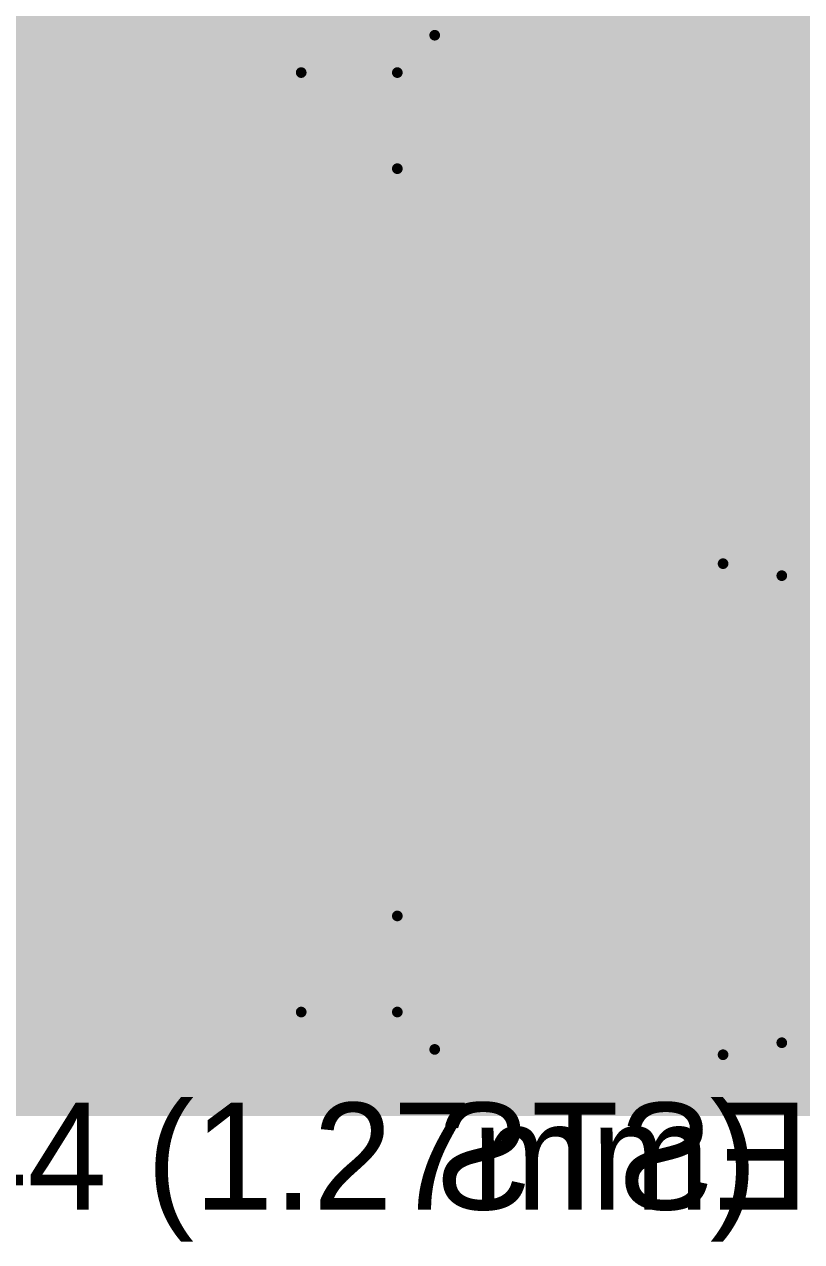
# Model space of a CAD drawing. Header units: millimetres. Extents: x 169 to 355, y 129 to 253.
# Drawn here: x 223.82 to 238.37, y 206.9 to 229.7 of the extents above; entities that cross this region are included whole.
import ezdxf

# ---------------------------------------------------------------- set-up
doc = ezdxf.new("R2010")
doc.units = ezdxf.units.MM
for name, color, linetype in [('BottomLayer', 5, 'Continuous'), ('BottomSolder', 6, 'Continuous'), ('Mechanical1', 6, 'Continuous'), ('Mechanical15', 56, 'Continuous'), ('TopLayer', 1, 'Continuous'), ('TopOverlay', 2, 'Continuous'), ('TopPaste', 8, 'Continuous'), ('TopSolder', 216, 'Continuous')]:
    doc.layers.add(name, color=color, linetype=linetype)

# ---------------------------------------------------------------- blocks, each defined once
blk = doc.blocks.new('SO14_1604')
at = {"layer": 'Mechanical1', "const_width": 0.2}
for points in [[(-3, 4.375), (3, 4.375)], [(-3, -4.375), (-3, 4.375)], [(3, -4.375), (3, 4.375)], [(-3, -4.375), (3, -4.375)]]:
    blk.add_lwpolyline(points, dxfattribs=at)
at = {"layer": 'Mechanical1', "const_width": 0.1}
for points in [[(-3.05, 4.375, 1), (-2.95, 4.375, 1)], [(-3.05, 4.375, 1), (-2.95, 4.375, 1)], [(2.95, 4.375, 1), (3.05, 4.375, 1)], [(2.95, 4.375, 1), (3.05, 4.375, 1)], [(-3.05, -4.375, 1), (-2.95, -4.375, 1)], [(-3.05, -4.375, 1), (-2.95, -4.375, 1)], [(2.95, -4.375, 1), (3.05, -4.375, 1)], [(2.95, -4.375, 1), (3.05, -4.375, 1)]]:
    blk.add_lwpolyline(points, format="xyb", close=True, dxfattribs=at)
at = {"layer": 'Mechanical15', "const_width": 0.2}
for points in [[(-4.1, 4.6), (4.1, 4.6)], [(-4.1, -4.6), (-4.1, 4.6)], [(4.1, -4.6), (4.1, 4.6)], [(-4.1, -4.6), (4.1, -4.6)]]:
    blk.add_lwpolyline(points, dxfattribs=at)
at = {"layer": 'Mechanical15', "const_width": 0.1}
for points in [[(-4.15, 4.6, 1), (-4.05, 4.6, 1)], [(-4.15, 4.6, 1), (-4.05, 4.6, 1)], [(4.05, 4.6, 1), (4.15, 4.6, 1)], [(4.05, 4.6, 1), (4.15, 4.6, 1)], [(-4.15, -4.6, 1), (-4.05, -4.6, 1)], [(-4.15, -4.6, 1), (-4.05, -4.6, 1)], [(4.05, -4.6, 1), (4.15, -4.6, 1)], [(4.05, -4.6, 1), (4.15, -4.6, 1)]]:
    blk.add_lwpolyline(points, format="xyb", close=True, dxfattribs=at)
at = {"layer": 'TopLayer', "const_width": 0.15}
for points in [[(-3.925, 3.96, 1), (-3.775, 3.96, 1)], [(-2.525, 3.96, 1), (-2.375, 3.96, 1)], [(2.375, 3.96, 1), (2.525, 3.96, 1)], [(3.775, 3.96, 1), (3.925, 3.96, 1)], [(-3.925, 3.66, 1), (-3.775, 3.66, 1)], [(-2.525, 3.66, 1), (-2.375, 3.66, 1)], [(2.375, 3.66, 1), (2.525, 3.66, 1)], [(3.775, 3.66, 1), (3.925, 3.66, 1)], [(-3.925, 2.69, 1), (-3.775, 2.69, 1)], [(-2.525, 2.69, 1), (-2.375, 2.69, 1)], [(2.375, 2.69, 1), (2.525, 2.69, 1)], [(3.775, 2.69, 1), (3.925, 2.69, 1)], [(-3.925, 2.39, 1), (-3.775, 2.39, 1)], [(-2.525, 2.39, 1), (-2.375, 2.39, 1)], [(2.375, 2.39, 1), (2.525, 2.39, 1)], [(3.775, 2.39, 1), (3.925, 2.39, 1)], [(-3.915, 1.42, 1), (-3.765, 1.42, 1)], [(-2.515, 1.42, 1), (-2.365, 1.42, 1)], [(2.375, 1.42, 1), (2.525, 1.42, 1)], [(3.775, 1.42, 1), (3.925, 1.42, 1)], [(-3.915, 1.12, 1), (-3.765, 1.12, 1)], [(-2.515, 1.12, 1), (-2.365, 1.12, 1)], [(2.375, 1.12, 1), (2.525, 1.12, 1)], [(3.775, 1.12, 1), (3.925, 1.12, 1)], [(-3.925, 0.15, 1), (-3.775, 0.15, 1)], [(-2.525, 0.15, 1), (-2.375, 0.15, 1)], [(2.375, 0.15, 1), (2.525, 0.15, 1)], [(3.775, 0.15, 1), (3.925, 0.15, 1)], [(-3.925, -0.15, 1), (-3.775, -0.15, 1)], [(-2.525, -0.15, 1), (-2.375, -0.15, 1)], [(2.375, -0.15, 1), (2.525, -0.15, 1)], [(3.775, -0.15, 1), (3.925, -0.15, 1)], [(-3.925, -1.12, 1), (-3.775, -1.12, 1)], [(-2.525, -1.12, 1), (-2.375, -1.12, 1)], [(2.375, -1.12, 1), (2.525, -1.12, 1)], [(3.775, -1.12, 1), (3.925, -1.12, 1)], [(-3.925, -1.42, 1), (-3.775, -1.42, 1)], [(-2.525, -1.42, 1), (-2.375, -1.42, 1)], [(2.375, -1.42, 1), (2.525, -1.42, 1)], [(3.775, -1.42, 1), (3.925, -1.42, 1)], [(-3.925, -2.39, 1), (-3.775, -2.39, 1)], [(-2.525, -2.39, 1), (-2.375, -2.39, 1)], [(2.375, -2.39, 1), (2.525, -2.39, 1)], [(3.775, -2.39, 1), (3.925, -2.39, 1)], [(-3.925, -2.69, 1), (-3.775, -2.69, 1)], [(-2.525, -2.69, 1), (-2.375, -2.69, 1)], [(2.375, -2.69, 1), (2.525, -2.69, 1)], [(3.775, -2.69, 1), (3.925, -2.69, 1)], [(-3.925, -3.66, 1), (-3.775, -3.66, 1)], [(-2.525, -3.66, 1), (-2.375, -3.66, 1)], [(2.375, -3.66, 1), (2.525, -3.66, 1)], [(3.775, -3.66, 1), (3.925, -3.66, 1)], [(-3.925, -3.96, 1), (-3.775, -3.96, 1)], [(-2.525, -3.96, 1), (-2.375, -3.96, 1)], [(2.375, -3.96, 1), (2.525, -3.96, 1)], [(3.775, -3.96, 1), (3.925, -3.96, 1)]]:
    blk.add_lwpolyline(points, format="xyb", close=True, dxfattribs=at)
at = {"layer": 'TopLayer'}
for points in [[(-3.85, 3.51), (-2.45, 3.51), (-3.85, 4.11), (-2.45, 4.11)], [(2.45, 3.51), (3.85, 3.51), (2.45, 4.11), (3.85, 4.11)], [(-4, 3.66), (-2.3, 3.66), (-4, 3.96), (-2.3, 3.96)], [(2.3, 3.66), (4, 3.66), (2.3, 3.96), (4, 3.96)], [(-3.85, 2.24), (-2.45, 2.24), (-3.85, 2.84), (-2.45, 2.84)], [(2.45, 2.24), (3.85, 2.24), (2.45, 2.84), (3.85, 2.84)], [(-4, 2.39), (-2.3, 2.39), (-4, 2.69), (-2.3, 2.69)], [(2.3, 2.39), (4, 2.39), (2.3, 2.69), (4, 2.69)], [(-3.99, 1.12), (-2.29, 1.12), (-3.99, 1.42), (-2.29, 1.42)], [(-3.84, 0.97), (-2.44, 0.97), (-3.84, 1.57), (-2.44, 1.57)], [(2.3, 1.12), (4, 1.12), (2.3, 1.42), (4, 1.42)], [(2.45, 0.97), (3.85, 0.97), (2.45, 1.57), (3.85, 1.57)], [(-3.85, -0.3), (-2.45, -0.3), (-3.85, 0.3), (-2.45, 0.3)], [(2.45, -0.3), (3.85, -0.3), (2.45, 0.3), (3.85, 0.3)], [(-4, -0.15), (-2.3, -0.15), (-4, 0.15), (-2.3, 0.15)], [(2.3, -0.15), (4, -0.15), (2.3, 0.15), (4, 0.15)], [(-4, -1.42), (-2.3, -1.42), (-4, -1.12), (-2.3, -1.12)], [(-3.85, -1.57), (-2.45, -1.57), (-3.85, -0.97), (-2.45, -0.97)], [(2.3, -1.42), (4, -1.42), (2.3, -1.12), (4, -1.12)], [(2.45, -1.57), (3.85, -1.57), (2.45, -0.97), (3.85, -0.97)], [(-3.85, -2.84), (-2.45, -2.84), (-3.85, -2.24), (-2.45, -2.24)], [(2.45, -2.84), (3.85, -2.84), (2.45, -2.24), (3.85, -2.24)], [(-4, -2.69), (-2.3, -2.69), (-4, -2.39), (-2.3, -2.39)], [(2.3, -2.69), (4, -2.69), (2.3, -2.39), (4, -2.39)], [(-3.85, -4.11), (-2.45, -4.11), (-3.85, -3.51), (-2.45, -3.51)], [(2.45, -4.11), (3.85, -4.11), (2.45, -3.51), (3.85, -3.51)], [(-4, -3.96), (-2.3, -3.96), (-4, -3.66), (-2.3, -3.66)], [(2.3, -3.96), (4, -3.96), (2.3, -3.66), (4, -3.66)]]:
    blk.add_solid(points, dxfattribs=at)
at = {"layer": 'TopOverlay', "const_width": 0.2}
for points in [[(-1.9, 4.375), (-0.729, 4.375)], [(-1.9, -4.375), (-1.9, 4.375)], [(0.729, 4.375), (1.9, 4.375)], [(1.9, -4.375), (1.9, 4.375)], [(-1.9, -4.375), (1.9, -4.375)]]:
    blk.add_lwpolyline(points, dxfattribs=at)
at = {"layer": 'TopOverlay', "const_width": 0.1}
for points in [[(-1.95, 4.375, 1), (-1.85, 4.375, 1)], [(-1.95, 4.375, 1), (-1.85, 4.375, 1)], [(-0.779, 4.375, 1), (-0.679, 4.375, 1)], [(-0.779, 4.375, 1), (-0.679, 4.375, 1)], [(0.679, 4.375, 1), (0.779, 4.375, 1)], [(0.679, 4.375, 1), (0.779, 4.375, 1)], [(1.85, 4.375, 1), (1.95, 4.375, 1)], [(1.85, 4.375, 1), (1.95, 4.375, 1)], [(-1.95, -4.375, 1), (-1.85, -4.375, 1)], [(-1.95, -4.375, 1), (-1.85, -4.375, 1)], [(1.85, -4.375, 1), (1.95, -4.375, 1)], [(1.85, -4.375, 1), (1.95, -4.375, 1)]]:
    blk.add_lwpolyline(points, format="xyb", close=True, dxfattribs=at)
at = {"layer": 'TopOverlay', "const_width": 0.2}
blk.add_lwpolyline([(0.729, 4.375, -1), (-0.729, 4.375)], format="xyb", dxfattribs=at)
at = {"layer": 'TopPaste', "const_width": 0.15}
for points in [[(-3.925, 3.96, 1), (-3.775, 3.96, 1)], [(-2.525, 3.96, 1), (-2.375, 3.96, 1)], [(2.375, 3.96, 1), (2.525, 3.96, 1)], [(3.775, 3.96, 1), (3.925, 3.96, 1)], [(-3.925, 3.66, 1), (-3.775, 3.66, 1)], [(-2.525, 3.66, 1), (-2.375, 3.66, 1)], [(2.375, 3.66, 1), (2.525, 3.66, 1)], [(3.775, 3.66, 1), (3.925, 3.66, 1)], [(-3.925, 2.69, 1), (-3.775, 2.69, 1)], [(-2.525, 2.69, 1), (-2.375, 2.69, 1)], [(2.375, 2.69, 1), (2.525, 2.69, 1)], [(3.775, 2.69, 1), (3.925, 2.69, 1)], [(-3.925, 2.39, 1), (-3.775, 2.39, 1)], [(-2.525, 2.39, 1), (-2.375, 2.39, 1)], [(2.375, 2.39, 1), (2.525, 2.39, 1)], [(3.775, 2.39, 1), (3.925, 2.39, 1)], [(-3.915, 1.42, 1), (-3.765, 1.42, 1)], [(-2.515, 1.42, 1), (-2.365, 1.42, 1)], [(2.375, 1.42, 1), (2.525, 1.42, 1)], [(3.775, 1.42, 1), (3.925, 1.42, 1)], [(-3.915, 1.12, 1), (-3.765, 1.12, 1)], [(-2.515, 1.12, 1), (-2.365, 1.12, 1)], [(2.375, 1.12, 1), (2.525, 1.12, 1)], [(3.775, 1.12, 1), (3.925, 1.12, 1)], [(-3.925, 0.15, 1), (-3.775, 0.15, 1)], [(-2.525, 0.15, 1), (-2.375, 0.15, 1)], [(2.375, 0.15, 1), (2.525, 0.15, 1)], [(3.775, 0.15, 1), (3.925, 0.15, 1)], [(-3.925, -0.15, 1), (-3.775, -0.15, 1)], [(-2.525, -0.15, 1), (-2.375, -0.15, 1)], [(2.375, -0.15, 1), (2.525, -0.15, 1)], [(3.775, -0.15, 1), (3.925, -0.15, 1)], [(-3.925, -1.12, 1), (-3.775, -1.12, 1)], [(-2.525, -1.12, 1), (-2.375, -1.12, 1)], [(2.375, -1.12, 1), (2.525, -1.12, 1)], [(3.775, -1.12, 1), (3.925, -1.12, 1)], [(-3.925, -1.42, 1), (-3.775, -1.42, 1)], [(-2.525, -1.42, 1), (-2.375, -1.42, 1)], [(2.375, -1.42, 1), (2.525, -1.42, 1)], [(3.775, -1.42, 1), (3.925, -1.42, 1)], [(-3.925, -2.39, 1), (-3.775, -2.39, 1)], [(-2.525, -2.39, 1), (-2.375, -2.39, 1)], [(2.375, -2.39, 1), (2.525, -2.39, 1)], [(3.775, -2.39, 1), (3.925, -2.39, 1)], [(-3.925, -2.69, 1), (-3.775, -2.69, 1)], [(-2.525, -2.69, 1), (-2.375, -2.69, 1)], [(2.375, -2.69, 1), (2.525, -2.69, 1)], [(3.775, -2.69, 1), (3.925, -2.69, 1)], [(-3.925, -3.66, 1), (-3.775, -3.66, 1)], [(-2.525, -3.66, 1), (-2.375, -3.66, 1)], [(2.375, -3.66, 1), (2.525, -3.66, 1)], [(3.775, -3.66, 1), (3.925, -3.66, 1)], [(-3.925, -3.96, 1), (-3.775, -3.96, 1)], [(-2.525, -3.96, 1), (-2.375, -3.96, 1)], [(2.375, -3.96, 1), (2.525, -3.96, 1)], [(3.775, -3.96, 1), (3.925, -3.96, 1)]]:
    blk.add_lwpolyline(points, format="xyb", close=True, dxfattribs=at)
at = {"layer": 'TopPaste'}
for points in [[(-3.85, 3.51), (-2.45, 3.51), (-3.85, 4.11), (-2.45, 4.11)], [(2.45, 3.51), (3.85, 3.51), (2.45, 4.11), (3.85, 4.11)], [(-4, 3.66), (-2.3, 3.66), (-4, 3.96), (-2.3, 3.96)], [(2.3, 3.66), (4, 3.66), (2.3, 3.96), (4, 3.96)], [(-3.85, 2.24), (-2.45, 2.24), (-3.85, 2.84), (-2.45, 2.84)], [(2.45, 2.24), (3.85, 2.24), (2.45, 2.84), (3.85, 2.84)], [(-4, 2.39), (-2.3, 2.39), (-4, 2.69), (-2.3, 2.69)], [(2.3, 2.39), (4, 2.39), (2.3, 2.69), (4, 2.69)], [(-3.99, 1.12), (-2.29, 1.12), (-3.99, 1.42), (-2.29, 1.42)], [(-3.84, 0.97), (-2.44, 0.97), (-3.84, 1.57), (-2.44, 1.57)], [(2.3, 1.12), (4, 1.12), (2.3, 1.42), (4, 1.42)], [(2.45, 0.97), (3.85, 0.97), (2.45, 1.57), (3.85, 1.57)], [(-3.85, -0.3), (-2.45, -0.3), (-3.85, 0.3), (-2.45, 0.3)], [(2.45, -0.3), (3.85, -0.3), (2.45, 0.3), (3.85, 0.3)], [(-4, -0.15), (-2.3, -0.15), (-4, 0.15), (-2.3, 0.15)], [(2.3, -0.15), (4, -0.15), (2.3, 0.15), (4, 0.15)], [(-4, -1.42), (-2.3, -1.42), (-4, -1.12), (-2.3, -1.12)], [(-3.85, -1.57), (-2.45, -1.57), (-3.85, -0.97), (-2.45, -0.97)], [(2.3, -1.42), (4, -1.42), (2.3, -1.12), (4, -1.12)], [(2.45, -1.57), (3.85, -1.57), (2.45, -0.97), (3.85, -0.97)], [(-3.85, -2.84), (-2.45, -2.84), (-3.85, -2.24), (-2.45, -2.24)], [(2.45, -2.84), (3.85, -2.84), (2.45, -2.24), (3.85, -2.24)], [(-4, -2.69), (-2.3, -2.69), (-4, -2.39), (-2.3, -2.39)], [(2.3, -2.69), (4, -2.69), (2.3, -2.39), (4, -2.39)], [(-3.85, -4.11), (-2.45, -4.11), (-3.85, -3.51), (-2.45, -3.51)], [(2.45, -4.11), (3.85, -4.11), (2.45, -3.51), (3.85, -3.51)], [(-4, -3.96), (-2.3, -3.96), (-4, -3.66), (-2.3, -3.66)], [(2.3, -3.96), (4, -3.96), (2.3, -3.66), (4, -3.66)]]:
    blk.add_solid(points, dxfattribs=at)
at = {"layer": 'TopSolder', "const_width": 0.252}
for points in [[(-3.976, 3.96, 1), (-3.724, 3.96, 1)], [(-2.576, 3.96, 1), (-2.324, 3.96, 1)], [(2.324, 3.96, 1), (2.576, 3.96, 1)], [(3.724, 3.96, 1), (3.976, 3.96, 1)], [(-3.976, 3.66, 1), (-3.724, 3.66, 1)], [(-2.576, 3.66, 1), (-2.324, 3.66, 1)], [(2.324, 3.66, 1), (2.576, 3.66, 1)], [(3.724, 3.66, 1), (3.976, 3.66, 1)], [(-3.976, 2.69, 1), (-3.724, 2.69, 1)], [(-2.576, 2.69, 1), (-2.324, 2.69, 1)], [(2.324, 2.69, 1), (2.576, 2.69, 1)], [(3.724, 2.69, 1), (3.976, 2.69, 1)], [(-3.976, 2.39, 1), (-3.724, 2.39, 1)], [(-2.576, 2.39, 1), (-2.324, 2.39, 1)], [(2.324, 2.39, 1), (2.576, 2.39, 1)], [(3.724, 2.39, 1), (3.976, 2.39, 1)], [(-3.966, 1.42, 1), (-3.714, 1.42, 1)], [(-2.566, 1.42, 1), (-2.314, 1.42, 1)], [(2.324, 1.42, 1), (2.576, 1.42, 1)], [(3.724, 1.42, 1), (3.976, 1.42, 1)], [(-3.966, 1.12, 1), (-3.714, 1.12, 1)], [(-2.566, 1.12, 1), (-2.314, 1.12, 1)], [(2.324, 1.12, 1), (2.576, 1.12, 1)], [(3.724, 1.12, 1), (3.976, 1.12, 1)], [(-3.976, 0.15, 1), (-3.724, 0.15, 1)], [(-2.576, 0.15, 1), (-2.324, 0.15, 1)], [(2.324, 0.15, 1), (2.576, 0.15, 1)], [(3.724, 0.15, 1), (3.976, 0.15, 1)], [(-3.976, -0.15, 1), (-3.724, -0.15, 1)], [(-2.576, -0.15, 1), (-2.324, -0.15, 1)], [(2.324, -0.15, 1), (2.576, -0.15, 1)], [(3.724, -0.15, 1), (3.976, -0.15, 1)], [(-3.976, -1.12, 1), (-3.724, -1.12, 1)], [(-2.576, -1.12, 1), (-2.324, -1.12, 1)], [(2.324, -1.12, 1), (2.576, -1.12, 1)], [(3.724, -1.12, 1), (3.976, -1.12, 1)], [(-3.976, -1.42, 1), (-3.724, -1.42, 1)], [(-2.576, -1.42, 1), (-2.324, -1.42, 1)], [(2.324, -1.42, 1), (2.576, -1.42, 1)], [(3.724, -1.42, 1), (3.976, -1.42, 1)], [(-3.976, -2.39, 1), (-3.724, -2.39, 1)], [(-2.576, -2.39, 1), (-2.324, -2.39, 1)], [(2.324, -2.39, 1), (2.576, -2.39, 1)], [(3.724, -2.39, 1), (3.976, -2.39, 1)], [(-3.976, -2.69, 1), (-3.724, -2.69, 1)], [(-2.576, -2.69, 1), (-2.324, -2.69, 1)], [(2.324, -2.69, 1), (2.576, -2.69, 1)], [(3.724, -2.69, 1), (3.976, -2.69, 1)], [(-3.976, -3.66, 1), (-3.724, -3.66, 1)], [(-2.576, -3.66, 1), (-2.324, -3.66, 1)], [(2.324, -3.66, 1), (2.576, -3.66, 1)], [(3.724, -3.66, 1), (3.976, -3.66, 1)], [(-3.976, -3.96, 1), (-3.724, -3.96, 1)], [(-2.576, -3.96, 1), (-2.324, -3.96, 1)], [(2.324, -3.96, 1), (2.576, -3.96, 1)], [(3.724, -3.96, 1), (3.976, -3.96, 1)]]:
    blk.add_lwpolyline(points, format="xyb", close=True, dxfattribs=at)
at = {"layer": 'TopSolder'}
for points in [[(-3.85, 3.408), (-2.45, 3.408), (-3.85, 4.212), (-2.45, 4.212)], [(2.45, 3.408), (3.85, 3.408), (2.45, 4.212), (3.85, 4.212)], [(-4.102, 3.66), (-2.198, 3.66), (-4.102, 3.96), (-2.198, 3.96)], [(2.198, 3.66), (4.102, 3.66), (2.198, 3.96), (4.102, 3.96)], [(-3.85, 2.138), (-2.45, 2.138), (-3.85, 2.942), (-2.45, 2.942)], [(2.45, 2.138), (3.85, 2.138), (2.45, 2.942), (3.85, 2.942)], [(-4.102, 2.39), (-2.198, 2.39), (-4.102, 2.69), (-2.198, 2.69)], [(2.198, 2.39), (4.102, 2.39), (2.198, 2.69), (4.102, 2.69)], [(-3.84, 0.868), (-2.44, 0.868), (-3.84, 1.672), (-2.44, 1.672)], [(2.45, 0.868), (3.85, 0.868), (2.45, 1.672), (3.85, 1.672)], [(-4.092, 1.12), (-2.188, 1.12), (-4.092, 1.42), (-2.188, 1.42)], [(2.198, 1.12), (4.102, 1.12), (2.198, 1.42), (4.102, 1.42)], [(-3.85, -0.402), (-2.45, -0.402), (-3.85, 0.402), (-2.45, 0.402)], [(2.45, -0.402), (3.85, -0.402), (2.45, 0.402), (3.85, 0.402)], [(-4.102, -0.15), (-2.198, -0.15), (-4.102, 0.15), (-2.198, 0.15)], [(2.198, -0.15), (4.102, -0.15), (2.198, 0.15), (4.102, 0.15)], [(-3.85, -1.672), (-2.45, -1.672), (-3.85, -0.868), (-2.45, -0.868)], [(2.45, -1.672), (3.85, -1.672), (2.45, -0.868), (3.85, -0.868)], [(-4.102, -1.42), (-2.198, -1.42), (-4.102, -1.12), (-2.198, -1.12)], [(2.198, -1.42), (4.102, -1.42), (2.198, -1.12), (4.102, -1.12)], [(-3.85, -2.942), (-2.45, -2.942), (-3.85, -2.138), (-2.45, -2.138)], [(2.45, -2.942), (3.85, -2.942), (2.45, -2.138), (3.85, -2.138)], [(-4.102, -2.69), (-2.198, -2.69), (-4.102, -2.39), (-2.198, -2.39)], [(2.198, -2.69), (4.102, -2.69), (2.198, -2.39), (4.102, -2.39)], [(-3.85, -4.212), (-2.45, -4.212), (-3.85, -3.408), (-2.45, -3.408)], [(2.45, -4.212), (3.85, -4.212), (2.45, -3.408), (3.85, -3.408)], [(-4.102, -3.96), (-2.198, -3.96), (-4.102, -3.66), (-2.198, -3.66)], [(2.198, -3.96), (4.102, -3.96), (2.198, -3.66), (4.102, -3.66)]]:
    blk.add_solid(points, dxfattribs=at)
blk = doc.blocks.new('PLCC44_1606')
at = {"layer": 'Mechanical1', "const_width": 0.2}
for points in [[(-8.8, 8.8), (8.8, 8.8)], [(8.8, -8.8), (8.8, 8.8)], [(-8.8, -8.8), (8.8, -8.8)]]:
    blk.add_lwpolyline(points, dxfattribs=at)
at = {"layer": 'Mechanical1', "const_width": 0.1}
for points in [[(8.75, 8.8, 1), (8.85, 8.8, 1)], [(8.75, 8.8, 1), (8.85, 8.8, 1)], [(8.75, -8.8, 1), (8.85, -8.8, 1)], [(8.75, -8.8, 1), (8.85, -8.8, 1)]]:
    blk.add_lwpolyline(points, format="xyb", close=True, dxfattribs=at)
at = {"layer": 'Mechanical15', "const_width": 0.2}
for points in [[(-9.5, 9.5), (9.5, 9.5)], [(9.5, -9.5), (9.5, 9.5)], [(-9.5, -9.5), (9.5, -9.5)]]:
    blk.add_lwpolyline(points, dxfattribs=at)
at = {"layer": 'Mechanical15', "const_width": 0.1}
for points in [[(9.45, 9.5, 1), (9.55, 9.5, 1)], [(9.45, 9.5, 1), (9.55, 9.5, 1)], [(9.45, -9.5, 1), (9.55, -9.5, 1)], [(9.45, -9.5, 1), (9.55, -9.5, 1)]]:
    blk.add_lwpolyline(points, format="xyb", close=True, dxfattribs=at)
at = {"layer": 'TopLayer', "const_width": 0.305}
for points in [[(2.387, 8.895, 1), (2.692, 8.895, 1)], [(2.387, 8.895, 1), (2.692, 8.895, 1)], [(3.657, 8.895, 1), (3.962, 8.895, 1)], [(3.657, 8.895, 1), (3.962, 8.895, 1)], [(4.927, 8.895, 1), (5.232, 8.895, 1)], [(4.927, 8.895, 1), (5.232, 8.895, 1)], [(6.197, 8.895, 1), (6.502, 8.895, 1)], [(6.197, 8.895, 1), (6.502, 8.895, 1)], [(2.387, 7.305, 1), (2.692, 7.305, 1)], [(2.387, 7.305, 1), (2.692, 7.305, 1)], [(3.657, 7.305, 1), (3.962, 7.305, 1)], [(3.657, 7.305, 1), (3.962, 7.305, 1)], [(4.927, 7.305, 1), (5.232, 7.305, 1)], [(4.927, 7.305, 1), (5.232, 7.305, 1)], [(6.197, 7.305, 1), (6.502, 7.305, 1)], [(6.197, 7.305, 1), (6.502, 7.305, 1)], [(7.153, 6.345, 1), (7.457, 6.345, 1)], [(7.153, 6.345, 1), (7.457, 6.345, 1)], [(8.743, 6.345, 1), (9.048, 6.345, 1)], [(8.743, 6.345, 1), (9.048, 6.345, 1)], [(7.153, 5.075, 1), (7.457, 5.075, 1)], [(7.153, 5.075, 1), (7.457, 5.075, 1)], [(8.743, 5.075, 1), (9.048, 5.075, 1)], [(8.743, 5.075, 1), (9.048, 5.075, 1)], [(7.153, 3.805, 1), (7.457, 3.805, 1)], [(7.153, 3.805, 1), (7.457, 3.805, 1)], [(8.743, 3.805, 1), (9.048, 3.805, 1)], [(8.743, 3.805, 1), (9.048, 3.805, 1)], [(7.153, 2.535, 1), (7.457, 2.535, 1)], [(7.153, 2.535, 1), (7.457, 2.535, 1)], [(8.743, 2.535, 1), (9.048, 2.535, 1)], [(8.743, 2.535, 1), (9.048, 2.535, 1)], [(7.153, 1.265, 1), (7.457, 1.265, 1)], [(7.153, 1.265, 1), (7.457, 1.265, 1)], [(8.743, 1.265, 1), (9.048, 1.265, 1)], [(8.743, 1.265, 1), (9.048, 1.265, 1)], [(7.153, -0.005, 1), (7.457, -0.005, 1)], [(7.153, -0.005, 1), (7.457, -0.005, 1)], [(8.743, -0.005, 1), (9.048, -0.005, 1)], [(8.743, -0.005, 1), (9.048, -0.005, 1)], [(7.153, -1.275, 1), (7.457, -1.275, 1)], [(7.153, -1.275, 1), (7.457, -1.275, 1)], [(8.743, -1.275, 1), (9.048, -1.275, 1)], [(8.743, -1.275, 1), (9.048, -1.275, 1)], [(7.153, -2.545, 1), (7.457, -2.545, 1)], [(7.153, -2.545, 1), (7.457, -2.545, 1)], [(8.743, -2.545, 1), (9.048, -2.545, 1)], [(8.743, -2.545, 1), (9.048, -2.545, 1)], [(7.153, -3.815, 1), (7.457, -3.815, 1)], [(7.153, -3.815, 1), (7.457, -3.815, 1)], [(8.743, -3.815, 1), (9.048, -3.815, 1)], [(8.743, -3.815, 1), (9.048, -3.815, 1)], [(7.153, -5.085, 1), (7.457, -5.085, 1)], [(7.153, -5.085, 1), (7.457, -5.085, 1)], [(8.743, -5.085, 1), (9.048, -5.085, 1)], [(8.743, -5.085, 1), (9.048, -5.085, 1)], [(7.153, -6.355, 1), (7.457, -6.355, 1)], [(7.153, -6.355, 1), (7.457, -6.355, 1)], [(8.743, -6.355, 1), (9.048, -6.355, 1)], [(8.743, -6.355, 1), (9.048, -6.355, 1)], [(2.387, -7.305, 1), (2.692, -7.305, 1)], [(2.387, -7.305, 1), (2.692, -7.305, 1)], [(3.657, -7.305, 1), (3.962, -7.305, 1)], [(3.657, -7.305, 1), (3.962, -7.305, 1)], [(4.927, -7.305, 1), (5.232, -7.305, 1)], [(4.927, -7.305, 1), (5.232, -7.305, 1)], [(6.197, -7.305, 1), (6.502, -7.305, 1)], [(6.197, -7.305, 1), (6.502, -7.305, 1)], [(2.387, -8.895, 1), (2.692, -8.895, 1)], [(2.387, -8.895, 1), (2.692, -8.895, 1)], [(3.657, -8.895, 1), (3.962, -8.895, 1)], [(3.657, -8.895, 1), (3.962, -8.895, 1)], [(4.927, -8.895, 1), (5.232, -8.895, 1)], [(4.927, -8.895, 1), (5.232, -8.895, 1)], [(6.197, -8.895, 1), (6.502, -8.895, 1)], [(6.197, -8.895, 1), (6.502, -8.895, 1)]]:
    blk.add_lwpolyline(points, format="xyb", close=True, dxfattribs=at)
at = {"layer": 'TopLayer'}
for points in [[(2.54, 9.2), (2.54, 9.2), (2.54, 7)], [(3.81, 9.2), (3.81, 9.2), (3.81, 7)], [(5.08, 9.2), (5.08, 9.2), (5.08, 7)], [(6.35, 9.2), (6.35, 9.2), (6.35, 7)], [(2.845, 8.895), (2.235, 8.895), (2.845, 7.305), (2.235, 7.305)], [(4.115, 8.895), (3.505, 8.895), (4.115, 7.305), (3.505, 7.305)], [(5.385, 8.895), (4.775, 8.895), (5.385, 7.305), (4.775, 7.305)], [(6.655, 8.895), (6.045, 8.895), (6.655, 7.305), (6.045, 7.305)], [(8.895, 6.04), (8.895, 6.65), (7.305, 6.04), (7.305, 6.65)], [(9.2, 6.345), (9.2, 6.345), (7, 6.345)], [(8.895, 4.77), (8.895, 5.38), (7.305, 4.77), (7.305, 5.38)], [(9.2, 5.075), (9.2, 5.075), (7, 5.075)], [(8.895, 3.5), (8.895, 4.11), (7.305, 3.5), (7.305, 4.11)], [(9.2, 3.805), (9.2, 3.805), (7, 3.805)], [(8.895, 2.23), (8.895, 2.84), (7.305, 2.23), (7.305, 2.84)], [(9.2, 2.535), (9.2, 2.535), (7, 2.535)], [(8.895, 0.96), (8.895, 1.57), (7.305, 0.96), (7.305, 1.57)], [(9.2, 1.265), (9.2, 1.265), (7, 1.265)], [(8.895, -0.31), (8.895, 0.3), (7.305, -0.31), (7.305, 0.3)], [(9.2, -0.005), (9.2, -0.005), (7, -0.005)], [(8.895, -1.58), (8.895, -0.97), (7.305, -1.58), (7.305, -0.97)], [(9.2, -1.275), (9.2, -1.275), (7, -1.275)], [(8.895, -2.85), (8.895, -2.24), (7.305, -2.85), (7.305, -2.24)], [(9.2, -2.545), (9.2, -2.545), (7, -2.545)], [(8.895, -4.12), (8.895, -3.51), (7.305, -4.12), (7.305, -3.51)], [(9.2, -3.815), (9.2, -3.815), (7, -3.815)], [(8.895, -5.39), (8.895, -4.78), (7.305, -5.39), (7.305, -4.78)], [(9.2, -5.085), (9.2, -5.085), (7, -5.085)], [(8.895, -6.66), (8.895, -6.05), (7.305, -6.66), (7.305, -6.05)], [(9.2, -6.355), (9.2, -6.355), (7, -6.355)], [(2.54, -9.2), (2.54, -9.2), (2.54, -7)], [(3.81, -9.2), (3.81, -9.2), (3.81, -7)], [(5.08, -9.2), (5.08, -9.2), (5.08, -7)], [(6.35, -9.2), (6.35, -9.2), (6.35, -7)], [(2.235, -8.895), (2.845, -8.895), (2.235, -7.305), (2.845, -7.305)], [(3.505, -8.895), (4.115, -8.895), (3.505, -7.305), (4.115, -7.305)], [(4.775, -8.895), (5.385, -8.895), (4.775, -7.305), (5.385, -7.305)], [(6.045, -8.895), (6.655, -8.895), (6.045, -7.305), (6.655, -7.305)]]:
    blk.add_solid(points, dxfattribs=at)
at = {"layer": 'TopOverlay', "const_width": 0.2}
for points in [[(7, 8.8), (8.8, 8.8)], [(8.8, 7), (8.8, 8.8)], [(8.8, -8.8), (8.8, -7)], [(7, -8.8), (8.8, -8.8)]]:
    blk.add_lwpolyline(points, dxfattribs=at)
at = {"layer": 'TopOverlay', "const_width": 0.1}
for points in [[(6.95, 8.8, 1), (7.05, 8.8, 1)], [(8.75, 8.8, 1), (8.85, 8.8, 1)], [(8.75, 8.8, 1), (8.85, 8.8, 1)], [(8.75, 7, 1), (8.85, 7, 1)], [(8.75, -7, 1), (8.85, -7, 1)], [(6.95, -8.8, 1), (7.05, -8.8, 1)], [(8.75, -8.8, 1), (8.85, -8.8, 1)], [(8.75, -8.8, 1), (8.85, -8.8, 1)]]:
    blk.add_lwpolyline(points, format="xyb", close=True, dxfattribs=at)
at = {"layer": 'TopPaste', "const_width": 0.305}
for points in [[(2.387, 8.895, 1), (2.692, 8.895, 1)], [(2.387, 8.895, 1), (2.692, 8.895, 1)], [(3.657, 8.895, 1), (3.962, 8.895, 1)], [(3.657, 8.895, 1), (3.962, 8.895, 1)], [(4.927, 8.895, 1), (5.232, 8.895, 1)], [(4.927, 8.895, 1), (5.232, 8.895, 1)], [(6.197, 8.895, 1), (6.502, 8.895, 1)], [(6.197, 8.895, 1), (6.502, 8.895, 1)], [(2.387, 7.305, 1), (2.692, 7.305, 1)], [(2.387, 7.305, 1), (2.692, 7.305, 1)], [(3.657, 7.305, 1), (3.962, 7.305, 1)], [(3.657, 7.305, 1), (3.962, 7.305, 1)], [(4.927, 7.305, 1), (5.232, 7.305, 1)], [(4.927, 7.305, 1), (5.232, 7.305, 1)], [(6.197, 7.305, 1), (6.502, 7.305, 1)], [(6.197, 7.305, 1), (6.502, 7.305, 1)], [(7.153, 6.345, 1), (7.457, 6.345, 1)], [(7.153, 6.345, 1), (7.457, 6.345, 1)], [(8.743, 6.345, 1), (9.048, 6.345, 1)], [(8.743, 6.345, 1), (9.048, 6.345, 1)], [(7.153, 5.075, 1), (7.457, 5.075, 1)], [(7.153, 5.075, 1), (7.457, 5.075, 1)], [(8.743, 5.075, 1), (9.048, 5.075, 1)], [(8.743, 5.075, 1), (9.048, 5.075, 1)], [(7.153, 3.805, 1), (7.457, 3.805, 1)], [(7.153, 3.805, 1), (7.457, 3.805, 1)], [(8.743, 3.805, 1), (9.048, 3.805, 1)], [(8.743, 3.805, 1), (9.048, 3.805, 1)], [(7.153, 2.535, 1), (7.457, 2.535, 1)], [(7.153, 2.535, 1), (7.457, 2.535, 1)], [(8.743, 2.535, 1), (9.048, 2.535, 1)], [(8.743, 2.535, 1), (9.048, 2.535, 1)], [(7.153, 1.265, 1), (7.457, 1.265, 1)], [(7.153, 1.265, 1), (7.457, 1.265, 1)], [(8.743, 1.265, 1), (9.048, 1.265, 1)], [(8.743, 1.265, 1), (9.048, 1.265, 1)], [(7.153, -0.005, 1), (7.457, -0.005, 1)], [(7.153, -0.005, 1), (7.457, -0.005, 1)], [(8.743, -0.005, 1), (9.048, -0.005, 1)], [(8.743, -0.005, 1), (9.048, -0.005, 1)], [(7.153, -1.275, 1), (7.457, -1.275, 1)], [(7.153, -1.275, 1), (7.457, -1.275, 1)], [(8.743, -1.275, 1), (9.048, -1.275, 1)], [(8.743, -1.275, 1), (9.048, -1.275, 1)], [(7.153, -2.545, 1), (7.457, -2.545, 1)], [(7.153, -2.545, 1), (7.457, -2.545, 1)], [(8.743, -2.545, 1), (9.048, -2.545, 1)], [(8.743, -2.545, 1), (9.048, -2.545, 1)], [(7.153, -3.815, 1), (7.457, -3.815, 1)], [(7.153, -3.815, 1), (7.457, -3.815, 1)], [(8.743, -3.815, 1), (9.048, -3.815, 1)], [(8.743, -3.815, 1), (9.048, -3.815, 1)], [(7.153, -5.085, 1), (7.457, -5.085, 1)], [(7.153, -5.085, 1), (7.457, -5.085, 1)], [(8.743, -5.085, 1), (9.048, -5.085, 1)], [(8.743, -5.085, 1), (9.048, -5.085, 1)], [(7.153, -6.355, 1), (7.457, -6.355, 1)], [(7.153, -6.355, 1), (7.457, -6.355, 1)], [(8.743, -6.355, 1), (9.048, -6.355, 1)], [(8.743, -6.355, 1), (9.048, -6.355, 1)], [(2.387, -7.305, 1), (2.692, -7.305, 1)], [(2.387, -7.305, 1), (2.692, -7.305, 1)], [(3.657, -7.305, 1), (3.962, -7.305, 1)], [(3.657, -7.305, 1), (3.962, -7.305, 1)], [(4.927, -7.305, 1), (5.232, -7.305, 1)], [(4.927, -7.305, 1), (5.232, -7.305, 1)], [(6.197, -7.305, 1), (6.502, -7.305, 1)], [(6.197, -7.305, 1), (6.502, -7.305, 1)], [(2.387, -8.895, 1), (2.692, -8.895, 1)], [(2.387, -8.895, 1), (2.692, -8.895, 1)], [(3.657, -8.895, 1), (3.962, -8.895, 1)], [(3.657, -8.895, 1), (3.962, -8.895, 1)], [(4.927, -8.895, 1), (5.232, -8.895, 1)], [(4.927, -8.895, 1), (5.232, -8.895, 1)], [(6.197, -8.895, 1), (6.502, -8.895, 1)], [(6.197, -8.895, 1), (6.502, -8.895, 1)]]:
    blk.add_lwpolyline(points, format="xyb", close=True, dxfattribs=at)
at = {"layer": 'TopPaste'}
for points in [[(2.54, 9.2), (2.54, 9.2), (2.54, 7)], [(3.81, 9.2), (3.81, 9.2), (3.81, 7)], [(5.08, 9.2), (5.08, 9.2), (5.08, 7)], [(6.35, 9.2), (6.35, 9.2), (6.35, 7)], [(2.845, 8.895), (2.235, 8.895), (2.845, 7.305), (2.235, 7.305)], [(4.115, 8.895), (3.505, 8.895), (4.115, 7.305), (3.505, 7.305)], [(5.385, 8.895), (4.775, 8.895), (5.385, 7.305), (4.775, 7.305)], [(6.655, 8.895), (6.045, 8.895), (6.655, 7.305), (6.045, 7.305)], [(8.895, 6.04), (8.895, 6.65), (7.305, 6.04), (7.305, 6.65)], [(9.2, 6.345), (9.2, 6.345), (7, 6.345)], [(8.895, 4.77), (8.895, 5.38), (7.305, 4.77), (7.305, 5.38)], [(9.2, 5.075), (9.2, 5.075), (7, 5.075)], [(8.895, 3.5), (8.895, 4.11), (7.305, 3.5), (7.305, 4.11)], [(9.2, 3.805), (9.2, 3.805), (7, 3.805)], [(8.895, 2.23), (8.895, 2.84), (7.305, 2.23), (7.305, 2.84)], [(9.2, 2.535), (9.2, 2.535), (7, 2.535)], [(8.895, 0.96), (8.895, 1.57), (7.305, 0.96), (7.305, 1.57)], [(9.2, 1.265), (9.2, 1.265), (7, 1.265)], [(8.895, -0.31), (8.895, 0.3), (7.305, -0.31), (7.305, 0.3)], [(9.2, -0.005), (9.2, -0.005), (7, -0.005)], [(8.895, -1.58), (8.895, -0.97), (7.305, -1.58), (7.305, -0.97)], [(9.2, -1.275), (9.2, -1.275), (7, -1.275)], [(8.895, -2.85), (8.895, -2.24), (7.305, -2.85), (7.305, -2.24)], [(9.2, -2.545), (9.2, -2.545), (7, -2.545)], [(8.895, -4.12), (8.895, -3.51), (7.305, -4.12), (7.305, -3.51)], [(9.2, -3.815), (9.2, -3.815), (7, -3.815)], [(8.895, -5.39), (8.895, -4.78), (7.305, -5.39), (7.305, -4.78)], [(9.2, -5.085), (9.2, -5.085), (7, -5.085)], [(8.895, -6.66), (8.895, -6.05), (7.305, -6.66), (7.305, -6.05)], [(9.2, -6.355), (9.2, -6.355), (7, -6.355)], [(2.54, -9.2), (2.54, -9.2), (2.54, -7)], [(3.81, -9.2), (3.81, -9.2), (3.81, -7)], [(5.08, -9.2), (5.08, -9.2), (5.08, -7)], [(6.35, -9.2), (6.35, -9.2), (6.35, -7)], [(2.235, -8.895), (2.845, -8.895), (2.235, -7.305), (2.845, -7.305)], [(3.505, -8.895), (4.115, -8.895), (3.505, -7.305), (4.115, -7.305)], [(4.775, -8.895), (5.385, -8.895), (4.775, -7.305), (5.385, -7.305)], [(6.045, -8.895), (6.655, -8.895), (6.045, -7.305), (6.655, -7.305)]]:
    blk.add_solid(points, dxfattribs=at)
at = {"layer": 'TopSolder', "const_width": 0.407}
for points in [[(2.337, 8.895, 1), (2.743, 8.895, 1)], [(2.337, 8.895, 1), (2.743, 8.895, 1)], [(3.607, 8.895, 1), (4.013, 8.895, 1)], [(3.607, 8.895, 1), (4.013, 8.895, 1)], [(4.877, 8.895, 1), (5.283, 8.895, 1)], [(4.877, 8.895, 1), (5.283, 8.895, 1)], [(6.147, 8.895, 1), (6.553, 8.895, 1)], [(6.147, 8.895, 1), (6.553, 8.895, 1)], [(2.337, 7.305, 1), (2.743, 7.305, 1)], [(2.337, 7.305, 1), (2.743, 7.305, 1)], [(3.607, 7.305, 1), (4.013, 7.305, 1)], [(3.607, 7.305, 1), (4.013, 7.305, 1)], [(4.877, 7.305, 1), (5.283, 7.305, 1)], [(4.877, 7.305, 1), (5.283, 7.305, 1)], [(6.147, 7.305, 1), (6.553, 7.305, 1)], [(6.147, 7.305, 1), (6.553, 7.305, 1)], [(7.102, 6.345, 1), (7.508, 6.345, 1)], [(7.102, 6.345, 1), (7.508, 6.345, 1)], [(8.692, 6.345, 1), (9.098, 6.345, 1)], [(8.692, 6.345, 1), (9.098, 6.345, 1)], [(7.102, 5.075, 1), (7.508, 5.075, 1)], [(7.102, 5.075, 1), (7.508, 5.075, 1)], [(8.692, 5.075, 1), (9.098, 5.075, 1)], [(8.692, 5.075, 1), (9.098, 5.075, 1)], [(7.102, 3.805, 1), (7.508, 3.805, 1)], [(7.102, 3.805, 1), (7.508, 3.805, 1)], [(8.692, 3.805, 1), (9.098, 3.805, 1)], [(8.692, 3.805, 1), (9.098, 3.805, 1)], [(7.102, 2.535, 1), (7.508, 2.535, 1)], [(7.102, 2.535, 1), (7.508, 2.535, 1)], [(8.692, 2.535, 1), (9.098, 2.535, 1)], [(8.692, 2.535, 1), (9.098, 2.535, 1)], [(7.102, 1.265, 1), (7.508, 1.265, 1)], [(7.102, 1.265, 1), (7.508, 1.265, 1)], [(8.692, 1.265, 1), (9.098, 1.265, 1)], [(8.692, 1.265, 1), (9.098, 1.265, 1)], [(7.102, -0.005, 1), (7.508, -0.005, 1)], [(7.102, -0.005, 1), (7.508, -0.005, 1)], [(8.692, -0.005, 1), (9.098, -0.005, 1)], [(8.692, -0.005, 1), (9.098, -0.005, 1)], [(7.102, -1.275, 1), (7.508, -1.275, 1)], [(7.102, -1.275, 1), (7.508, -1.275, 1)], [(8.692, -1.275, 1), (9.098, -1.275, 1)], [(8.692, -1.275, 1), (9.098, -1.275, 1)], [(7.102, -2.545, 1), (7.508, -2.545, 1)], [(7.102, -2.545, 1), (7.508, -2.545, 1)], [(8.692, -2.545, 1), (9.098, -2.545, 1)], [(8.692, -2.545, 1), (9.098, -2.545, 1)], [(7.102, -3.815, 1), (7.508, -3.815, 1)], [(7.102, -3.815, 1), (7.508, -3.815, 1)], [(8.692, -3.815, 1), (9.098, -3.815, 1)], [(8.692, -3.815, 1), (9.098, -3.815, 1)], [(7.102, -5.085, 1), (7.508, -5.085, 1)], [(7.102, -5.085, 1), (7.508, -5.085, 1)], [(8.692, -5.085, 1), (9.098, -5.085, 1)], [(8.692, -5.085, 1), (9.098, -5.085, 1)], [(7.102, -6.355, 1), (7.508, -6.355, 1)], [(7.102, -6.355, 1), (7.508, -6.355, 1)], [(8.692, -6.355, 1), (9.098, -6.355, 1)], [(8.692, -6.355, 1), (9.098, -6.355, 1)], [(2.337, -7.305, 1), (2.743, -7.305, 1)], [(2.337, -7.305, 1), (2.743, -7.305, 1)], [(3.607, -7.305, 1), (4.013, -7.305, 1)], [(3.607, -7.305, 1), (4.013, -7.305, 1)], [(4.877, -7.305, 1), (5.283, -7.305, 1)], [(4.877, -7.305, 1), (5.283, -7.305, 1)], [(6.147, -7.305, 1), (6.553, -7.305, 1)], [(6.147, -7.305, 1), (6.553, -7.305, 1)], [(2.337, -8.895, 1), (2.743, -8.895, 1)], [(2.337, -8.895, 1), (2.743, -8.895, 1)], [(3.607, -8.895, 1), (4.013, -8.895, 1)], [(3.607, -8.895, 1), (4.013, -8.895, 1)], [(4.877, -8.895, 1), (5.283, -8.895, 1)], [(4.877, -8.895, 1), (5.283, -8.895, 1)], [(6.147, -8.895, 1), (6.553, -8.895, 1)], [(6.147, -8.895, 1), (6.553, -8.895, 1)]]:
    blk.add_lwpolyline(points, format="xyb", close=True, dxfattribs=at)
at = {"layer": 'TopSolder'}
for points in [[(2.54, 9.302), (2.54, 9.302), (2.54, 6.898)], [(3.81, 9.302), (3.81, 9.302), (3.81, 6.898)], [(5.08, 9.302), (5.08, 9.302), (5.08, 6.898)], [(6.35, 9.302), (6.35, 9.302), (6.35, 6.898)], [(2.947, 8.895), (2.133, 8.895), (2.947, 7.305), (2.133, 7.305)], [(4.217, 8.895), (3.403, 8.895), (4.217, 7.305), (3.403, 7.305)], [(5.487, 8.895), (4.673, 8.895), (5.487, 7.305), (4.673, 7.305)], [(6.757, 8.895), (5.943, 8.895), (6.757, 7.305), (5.943, 7.305)], [(8.895, 5.938), (8.895, 6.752), (7.305, 5.938), (7.305, 6.752)], [(9.302, 6.345), (9.302, 6.345), (6.898, 6.345)], [(8.895, 4.668), (8.895, 5.482), (7.305, 4.668), (7.305, 5.482)], [(9.302, 5.075), (9.302, 5.075), (6.898, 5.075)], [(8.895, 3.398), (8.895, 4.212), (7.305, 3.398), (7.305, 4.212)], [(9.302, 3.805), (9.302, 3.805), (6.898, 3.805)], [(8.895, 2.128), (8.895, 2.942), (7.305, 2.128), (7.305, 2.942)], [(9.302, 2.535), (9.302, 2.535), (6.898, 2.535)], [(8.895, 0.858), (8.895, 1.672), (7.305, 0.858), (7.305, 1.672)], [(9.302, 1.265), (9.302, 1.265), (6.898, 1.265)], [(8.895, -0.412), (8.895, 0.402), (7.305, -0.412), (7.305, 0.402)], [(9.302, -0.005), (9.302, -0.005), (6.898, -0.005)], [(8.895, -1.682), (8.895, -0.868), (7.305, -1.682), (7.305, -0.868)], [(9.302, -1.275), (9.302, -1.275), (6.898, -1.275)], [(8.895, -2.952), (8.895, -2.138), (7.305, -2.952), (7.305, -2.138)], [(9.302, -2.545), (9.302, -2.545), (6.898, -2.545)], [(8.895, -4.222), (8.895, -3.408), (7.305, -4.222), (7.305, -3.408)], [(9.302, -3.815), (9.302, -3.815), (6.898, -3.815)], [(8.895, -5.492), (8.895, -4.678), (7.305, -5.492), (7.305, -4.678)], [(9.302, -5.085), (9.302, -5.085), (6.898, -5.085)], [(8.895, -6.762), (8.895, -5.948), (7.305, -6.762), (7.305, -5.948)], [(9.302, -6.355), (9.302, -6.355), (6.898, -6.355)], [(2.54, -9.302), (2.54, -9.302), (2.54, -6.898)], [(3.81, -9.302), (3.81, -9.302), (3.81, -6.898)], [(5.08, -9.302), (5.08, -9.302), (5.08, -6.898)], [(6.35, -9.302), (6.35, -9.302), (6.35, -6.898)], [(2.133, -8.895), (2.947, -8.895), (2.133, -7.305), (2.947, -7.305)], [(3.403, -8.895), (4.217, -8.895), (3.403, -7.305), (4.217, -7.305)], [(4.673, -8.895), (5.487, -8.895), (4.673, -7.305), (5.487, -7.305)], [(5.943, -8.895), (6.757, -8.895), (5.943, -7.305), (6.757, -7.305)]]:
    blk.add_solid(points, dxfattribs=at)

msp = doc.modelspace()

# ---------------------------------------------------------------- linework, layer by layer
at = {"layer": 'BottomLayer'}
msp.add_solid([(175, 209.25), (271.8, 209.25), (175, 245), (271.8, 245)], dxfattribs=at)

# ---------------------------------------------------------------- block references
for name, p in [('PLCC44_1606', (222, 220)), ('SO14_1604', (241, 215))]:
    msp.add_blockref(name, p)

# ---------------------------------------------------------------- texts
at = {"layer": 'BottomLayer', "text_generation_flag": 2}
msp.add_text('AREA FOR DISPENSING TESTS', height=2, dxfattribs=at).set_placement((271.8, 207.5))
at = {"layer": 'BottomSolder', "text_generation_flag": 2}
msp.add_text('AREA FOR DISPENSING TESTS', height=2, dxfattribs=at).set_placement((271.8, 207.5))
at = {"layer": 'TopLayer'}
msp.add_text('PLCC44 (1.27mm)', height=2, dxfattribs=at).set_placement((215.25, 207.5))
at = {"layer": 'TopSolder'}
msp.add_text('PLCC44 (1.27mm)', height=2, dxfattribs=at).set_placement((215.25, 207.5))

doc.saveas('drawing.dxf')
